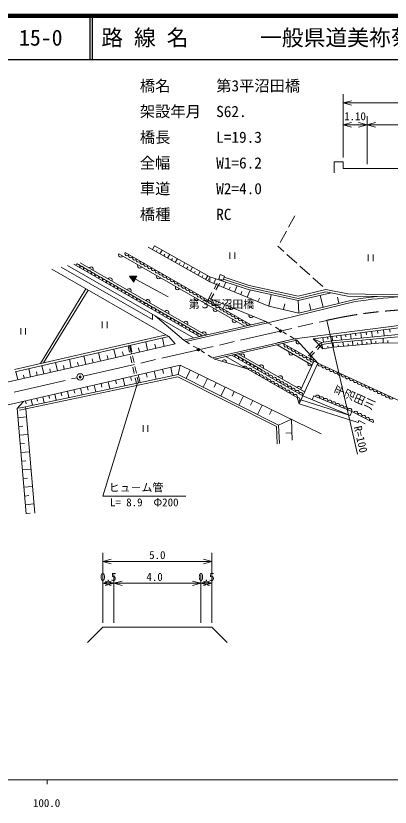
# Model space of a CAD drawing. Units: millimetres, scale not verified, with parts at other scales. Extents: x 40000 to 680000, y 20000 to 380000.
# Drawn here: x 160786 to 246596, y 198715 to 380000 of the extents above; entities that cross this region are included whole.
import ezdxf
from ezdxf.enums import TextEntityAlignment as Align

# ---------------------------------------------------------------- set-up
doc = ezdxf.new("R2010")
doc.units = ezdxf.units.MM
doc.header["$LTSCALE"] = 1000
doc.header["$PDMODE"] = 32
doc.header["$PDSIZE"] = 500
doc.linetypes.add('CHAIN', pattern=[18.5, 12, -1.5, 3.5, -1.5])
for name, color, linetype, lineweight in [('M-BGD', 7, 'Continuous', 13), ('M-BMK', 2, 'CHAIN', 13), ('M-BMK-SRVR', 3, 'Continuous', 13), ('M-STR-HTXT', 7, 'Continuous', 13), ('M-STR-STR1', 1, 'Continuous', 13), ('M-TTL', 2, 'Continuous', 140), ('M-TTL-BAND', 7, 'Continuous', 13), ('M-TTL-LINE', 7, 'Continuous', 25)]:
    doc.layers.add(name, color=color, linetype=linetype, lineweight=lineweight)
doc.layers.add('M-OTRS', color=6, linetype='Continuous')
doc.layers.add('M-TTL-TXT', color=7, linetype='Continuous')
doc.styles.add('@ＭＳ ゴシック', font='')
doc.styles.add('ＭＳ ゴシック', font='')
doc.styles.get('@ＭＳ ゴシック').set_extended_font_data('@MS Gothic')
doc.styles.get('ＭＳ ゴシック').set_extended_font_data('MS Gothic')

msp = doc.modelspace()

# ---------------------------------------------------------------- linework, layer by layer
at = {"layer": 'M-BGD'}
for p, q in [((223306, 331565), (224776, 334179)), ((221344, 328078), (222815, 330693)), ((205275, 319040), (191109, 327005)), ((192090, 326453), (192581, 327325)), ((205280, 320185), (192559, 327337)), ((192962, 325963), (193207, 326399)), ((193834, 325473), (194324, 326345)), ((222196, 326002), (220854, 327207)), ((184415, 325471), (213254, 308893)), ((185849, 325800), (214688, 309222)), ((194705, 324983), (194950, 325419)), ((195577, 324493), (196067, 325365)), ((209843, 325802), (209843, 324302)), ((210968, 325802), (210968, 324302)), ((225172, 323330), (222940, 325334)), ((241557, 325331), (241557, 323831)), ((242682, 325331), (242682, 323831)), ((201489, 306198), (172650, 322776)), ((202924, 306526), (174085, 323104)), ((203641, 306691), (174802, 323269)), ((204359, 306855), (175519, 323433)), ((196449, 324003), (196694, 324439)), ((197320, 323513), (197811, 324384)), ((198192, 323023), (198437, 323458)), ((199064, 322533), (199554, 323404)), ((195861, 306550), (169063, 321954)), ((192123, 310428), (171215, 322447)), ((199935, 322042), (200181, 322478)), ((200807, 321552), (201297, 322424)), ((201679, 321062), (201924, 321498)), ((202550, 320572), (203041, 321444)), ((228149, 320658), (225917, 322662)), ((187839, 319022), (186876, 320396)), ((186876, 320396), (188553, 320342)), ((186941, 320304), (188172, 319638)), ((186988, 320392), (188219, 319726)), ((187069, 320121), (188124, 319550)), ((187197, 319938), (188077, 319462)), ((187212, 320385), (188267, 319814)), ((187325, 319755), (188029, 319374)), ((187435, 320378), (188315, 319902)), ((187454, 319572), (187981, 319286)), ((187582, 319389), (187934, 319198)), ((187659, 320371), (188362, 319990)), ((187710, 319206), (187886, 319110)), ((188553, 320342), (187839, 319022)), ((187882, 320363), (188410, 320078)), ((188106, 320356), (188457, 320166)), ((195671, 315636), (188196, 319682)), ((188329, 320349), (188505, 320254)), ((203422, 320082), (203667, 320518)), ((204294, 319592), (204784, 320464)), ((204785, 319316), (205030, 319752)), ((205275, 319040), (205280, 320185)), ((214036, 317269), (205280, 320185)), ((206205, 318659), (206644, 319730)), ((207332, 319761), (207648, 320709)), ((207332, 319761), (208280, 319445)), ((207450, 319642), (207488, 319709)), ((207648, 320709), (208596, 320393)), ((207885, 319396), (207971, 319548)), ((208280, 319445), (208596, 320393)), ((214169, 317752), (208361, 319686)), ((214301, 318234), (208519, 320160)), ((231125, 317986), (228893, 319990)), ((176873, 317465), (166460, 300326)), ((218748, 313516), (205275, 319040)), ((206221, 317464), (206958, 318771)), ((206657, 317219), (207394, 318525)), ((207276, 318220), (207496, 318755)), ((208421, 317751), (208921, 318972)), ((209642, 317250), (209892, 317861)), ((210946, 316715), (211517, 318108)), ((225535, 314758), (214036, 317269)), ((225530, 315271), (214169, 317752)), ((225524, 315785), (214301, 318234)), ((231870, 317317), (225524, 315785)), ((236886, 316302), (231870, 317317)), ((177404, 317160), (167148, 300484)), ((204993, 315287), (205730, 316593)), ((205429, 315041), (206166, 316348)), ((212339, 316144), (212624, 316840)), ((213826, 315535), (214495, 317169)), ((218748, 313516), (219349, 316109)), ((231879, 316805), (225530, 315271)), ((233038, 316571), (225535, 314758)), ((231210, 313269), (230537, 315967)), ((233038, 316571), (231879, 316805)), ((236832, 315803), (233038, 316571)), ((234842, 314146), (234505, 315540)), ((243596, 315692), (236832, 315803)), ((248783, 316108), (236886, 316302)), ((248811, 315607), (243596, 315692)), ((204993, 315287), (218074, 309998)), ((216287, 314525), (216622, 315342)), ((238571, 314533), (218565, 309700)), ((222176, 312722), (222478, 314024)), ((225535, 314758), (225633, 311922)), ((238473, 315024), (225633, 311922)), ((228422, 312595), (228075, 313987)), ((225633, 311922), (218748, 313516)), ((192123, 310428), (192095, 311598)), ((199261, 305687), (192700, 311250)), ((232087, 310233), (239108, 279596)), ((161903, 308483), (161903, 306983)), ((163028, 308483), (163028, 306983)), ((180607, 309978), (180607, 308478)), ((181732, 309978), (181732, 308478)), ((224700, 305976), (249164, 309117)), ((228964, 306019), (249184, 308615)), ((246467, 308266), (246558, 307556)), ((160512, 298963), (195223, 306916)), ((160632, 298478), (195861, 306550)), ((195861, 306550), (197293, 304826)), ((232241, 306440), (232310, 305907)), ((233273, 306572), (233401, 305572)), ((233371, 305569), (249282, 307038)), ((233434, 305073), (249301, 306537)), ((234273, 306701), (234338, 306201)), ((235310, 306834), (235447, 305761)), ((236383, 306972), (236452, 306435)), ((237494, 307114), (237642, 305963)), ((238645, 307262), (238719, 306687)), ((239837, 307415), (239996, 306181)), ((241072, 307574), (241151, 306956)), ((242351, 307738), (242521, 306414)), ((243675, 307908), (243760, 307246)), ((245047, 308084), (245229, 306664)), ((197293, 304826), (179842, 300828)), ((191005, 303385), (190563, 305336)), ((192902, 303820), (192682, 304793)), ((194828, 304261), (194386, 306212)), ((220655, 304639), (228709, 300009)), ((222089, 304968), (230001, 300420)), ((225190, 305678), (230021, 300463)), ((228964, 306019), (231124, 303687)), ((230885, 305168), (228964, 306019)), ((230602, 305019), (229570, 303930)), ((230964, 304675), (229932, 303586)), ((230885, 305168), (233371, 305569)), ((230885, 305168), (230964, 304675)), ((230964, 304675), (233434, 305073)), ((230964, 304675), (231124, 303687)), ((231175, 306303), (231312, 305237)), ((233624, 304086), (233520, 305081)), ((233560, 304080), (244745, 305112)), ((234756, 304191), (234709, 304634)), ((235874, 304294), (235770, 305288)), ((236978, 304396), (236930, 304852)), ((238069, 304496), (237965, 305491)), ((239146, 304596), (239097, 305066)), ((240211, 304694), (240107, 305689)), ((241262, 304791), (241211, 305274)), ((242300, 304887), (242196, 305882)), ((243326, 304982), (243274, 305476)), ((244745, 305112), (260723, 304848)), ((244991, 305108), (245008, 306141)), ((246023, 305091), (246032, 305608)), ((180196, 300909), (179754, 302859)), ((183693, 301710), (183250, 303660)), ((185480, 302119), (185268, 303052)), ((186546, 304421), (186865, 302955)), ((187295, 302535), (186852, 304486)), ((187035, 304527), (187354, 303062)), ((189136, 302957), (188920, 303910)), ((228881, 303205), (227849, 302116)), ((229244, 302860), (228212, 301772)), ((231124, 303687), (233560, 304080)), ((232374, 303889), (232329, 304319)), ((173503, 299396), (173065, 301327)), ((176800, 300140), (176360, 302081)), ((178485, 300521), (178283, 301412)), ((181931, 301306), (181724, 302220)), ((187078, 301978), (187397, 300513)), ((187567, 302085), (187886, 300619)), ((206378, 301368), (213803, 299119)), ((213803, 299119), (206378, 301368)), ((225256, 292536), (208890, 301943)), ((226544, 292949), (210325, 302272)), ((217249, 298868), (211042, 302436)), ((226966, 293860), (211760, 302601)), ((179842, 300828), (141787, 292233)), ((164181, 297291), (163749, 299192)), ((167196, 297972), (166763, 299882)), ((168738, 298320), (168554, 299128)), ((170303, 298673), (169867, 300594)), ((171891, 299032), (171701, 299867)), ((175139, 299765), (174943, 300628)), ((180959, 295954), (198481, 299969)), ((187610, 299535), (187929, 298070)), ((188098, 299642), (188417, 298176)), ((196297, 299464), (196738, 297552)), ((198484, 299969), (197969, 297812)), ((198484, 299969), (230746, 284279)), ((230021, 300463), (225699, 291123)), ((229130, 300920), (226095, 294360)), ((230021, 300463), (257624, 287692)), ((161253, 296630), (160824, 298522)), ((162706, 296958), (162534, 297715)), ((197969, 297812), (162976, 290438)), ((165677, 297629), (165500, 298411)), ((187095, 297341), (187300, 296456)), ((188865, 297749), (189274, 295979)), ((190670, 298166), (190882, 297246)), ((192509, 298590), (192934, 296751)), ((194385, 299023), (194605, 298067)), ((197969, 297812), (221033, 286217)), ((200767, 298852), (199812, 296885)), ((202734, 297896), (202256, 296913)), ((142985, 287128), (180959, 295954)), ((197901, 297286), (163079, 289949)), ((180349, 295784), (180538, 294965)), ((181987, 296162), (182365, 294524)), ((183657, 296547), (183854, 295696)), ((185360, 296940), (185753, 295237)), ((188141, 297093), (188423, 295800)), ((188630, 297199), (188912, 295903)), ((197901, 297286), (220546, 285902)), ((204726, 296927), (203745, 294908)), ((206746, 295946), (206255, 294936)), ((172618, 293999), (172955, 292541)), ((174105, 294342), (174280, 293584)), ((175621, 294692), (175971, 293176)), ((177167, 295049), (177349, 294261)), ((178743, 295413), (179106, 293837)), ((208792, 294951), (207784, 292877)), ((210866, 293943), (210362, 292906)), ((164277, 292074), (164576, 290775)), ((165601, 292379), (165756, 291704)), ((166950, 292691), (167262, 291341)), ((168326, 293009), (168488, 292307)), ((169730, 293332), (170053, 291929)), ((171160, 293663), (171328, 292933)), ((212968, 292922), (211933, 290792)), ((215098, 291887), (214580, 290822)), ((225699, 291123), (225256, 292536)), ((226123, 292037), (237392, 288464)), ((237392, 288464), (226544, 292949)), ((229128, 292963), (228746, 292038)), ((237774, 289388), (229128, 292963)), ((237774, 289388), (229128, 292963)), ((161064, 290035), (162541, 291673)), ((162976, 290438), (161508, 290129)), ((163079, 289949), (162976, 290438)), ((162978, 291774), (163128, 291125)), ((217256, 290838), (216193, 288650)), ((225699, 291123), (239241, 286829)), ((161064, 290035), (163126, 265901)), ((163079, 289949), (161611, 289639)), ((163079, 289949), (165119, 266072)), ((219443, 289775), (218912, 288681)), ((237774, 289388), (237392, 288464)), ((242703, 286839), (237774, 289388)), ((161244, 287932), (163237, 288102)), ((223982, 287568), (221033, 286217)), ((223982, 287568), (224145, 282766)), ((239241, 286829), (239394, 287312)), ((239394, 287312), (240855, 286523)), ((161414, 285939), (162411, 286024)), ((189955, 286197), (189955, 284697)), ((191080, 286197), (191080, 284697)), ((220546, 285902), (220720, 281981)), ((221033, 286217), (221219, 282003)), ((161585, 283946), (163577, 284117)), ((224088, 284446), (222650, 284398)), ((161755, 281954), (162751, 282039)), ((161925, 279961), (163918, 280131)), ((162095, 277968), (163092, 278053)), ((162265, 275976), (164258, 276146)), ((162436, 273983), (163432, 274068)), ((162606, 271990), (164599, 272160)), ((162776, 269997), (163773, 270082)), ((162946, 268005), (164939, 268175)), ((163117, 266012), (164113, 266097))]:
    msp.add_line(p, q, dxfattribs=at)
for centre, radius, start, end in [((184848, 325222), 500, 150.10786, 330.10786), ((186283, 325551), 500, 150.10786, 330.10786), ((187150, 325052), 500, 150.10786, 330.10786), ((188017, 324554), 500, 150.10786, 330.10786), ((174952, 322606), 500, 330.10786, 150.10786), ((188884, 324056), 500, 150.10786, 330.10786), ((189183, 322730), 500, 150.10786, 330.10786), ((189751, 323557), 500, 150.10786, 330.10786), ((190618, 323059), 500, 150.10786, 330.10786), ((191485, 322561), 500, 150.10786, 330.10786), ((175819, 322107), 500, 330.10786, 150.10786), ((176686, 321609), 500, 330.10786, 150.10786), ((177553, 321111), 500, 330.10786, 150.10786), ((178052, 321977), 500, 330.10786, 150.10786), ((178420, 320612), 500, 330.10786, 150.10786), ((192352, 322062), 500, 150.10786, 330.10786), ((193219, 321564), 500, 150.10786, 330.10786), ((194085, 321065), 500, 150.10786, 330.10786), ((179287, 320114), 500, 330.10786, 150.10786), ((180154, 319615), 500, 330.10786, 150.10786), ((181021, 319117), 500, 330.10786, 150.10786), ((181888, 318619), 500, 330.10786, 150.10786), ((182387, 319486), 500, 330.10786, 150.10786), ((193518, 320238), 500, 150.10786, 330.10786), ((194952, 320567), 500, 150.10786, 330.10786), ((195819, 320069), 500, 150.10786, 330.10786), ((196686, 319570), 500, 150.10786, 330.10786), ((197553, 319072), 500, 150.10786, 330.10786), ((182755, 318120), 500, 330.10786, 150.10786), ((183622, 317622), 500, 330.10786, 150.10786), ((184489, 317124), 500, 330.10786, 150.10786), ((186721, 316994), 500, 330.10786, 150.10786), ((197853, 317746), 500, 150.10786, 330.10786), ((198420, 318574), 500, 150.10786, 330.10786), ((199287, 318075), 500, 150.10786, 330.10786), ((200154, 317577), 500, 150.10786, 330.10786), ((201021, 317078), 500, 150.10786, 330.10786), ((185356, 316625), 500, 330.10786, 150.10786), ((186223, 316127), 500, 330.10786, 150.10786), ((187090, 315628), 500, 330.10786, 150.10786), ((187957, 315130), 500, 330.10786, 150.10786), ((201888, 316580), 500, 150.10786, 330.10786), ((202187, 315255), 500, 150.10786, 330.10786), ((202755, 316082), 500, 150.10786, 330.10786), ((203622, 315583), 500, 150.10786, 330.10786), ((254423, 212760), 103500, 96.00461, 98.86499), ((254423, 212760), 103000, 93.1235, 98.85355), ((188824, 314632), 500, 330.10786, 150.10786), ((189691, 314133), 500, 330.10786, 150.10786), ((190558, 313635), 500, 330.10786, 150.10786), ((191056, 314502), 500, 330.10786, 150.10786), ((191425, 313137), 500, 330.10786, 150.10786), ((204489, 315085), 500, 150.10786, 330.10786), ((205356, 314587), 500, 150.10786, 330.10786), ((205457, 315099), 500, 157.9845, 337.9845), ((206223, 314088), 500, 150.10786, 330.10786), ((207090, 313590), 500, 150.10786, 330.10786), ((192292, 312638), 500, 330.10786, 150.10786), ((193159, 312140), 500, 330.10786, 150.10786), ((194026, 311641), 500, 330.10786, 150.10786), ((195391, 312010), 500, 330.10786, 150.10786), ((206522, 312763), 500, 150.10786, 330.10786), ((207957, 313092), 500, 150.10786, 330.10786), ((208824, 312593), 500, 150.10786, 330.10786), ((209691, 312095), 500, 150.10786, 330.10786), ((210092, 313225), 500, 157.9845, 337.9845), ((210558, 311596), 500, 150.10786, 330.10786), ((194893, 311143), 500, 330.10786, 150.10786), ((195760, 310645), 500, 330.10786, 150.10786), ((196627, 310146), 500, 330.10786, 150.10786), ((197494, 309648), 500, 330.10786, 150.10786), ((199726, 309518), 500, 330.10786, 150.10786), ((210857, 310271), 500, 150.10786, 330.10786), ((211425, 311098), 500, 150.10786, 330.10786), ((212292, 310600), 500, 150.10786, 330.10786), ((213159, 310101), 500, 150.10786, 330.10786), ((214727, 311351), 500, 157.9845, 337.9845), ((198361, 309150), 500, 330.10786, 150.10786), ((199227, 308651), 500, 330.10786, 150.10786), ((200094, 308153), 500, 330.10786, 150.10786), ((214026, 309603), 500, 150.10786, 330.10786), ((200961, 307655), 500, 330.10786, 150.10786), ((201828, 307156), 500, 330.10786, 150.10786), ((202695, 306658), 500, 351.92322, 150.10786), ((203925, 307104), 500, 330.10786, 150.10786), ((222695, 304619), 500, 150.10786, 330.10786), ((225530, 305311), 500, 132.81008, 312.81008), ((223562, 304121), 500, 150.10786, 330.10786), ((223862, 302795), 500, 150.10786, 330.10786), ((224429, 303623), 500, 150.10786, 330.10786), ((225296, 303124), 500, 150.10786, 330.10786), ((226163, 302626), 500, 150.10786, 330.10786), ((208539, 300713), 500, 343.15379, 163.15379), ((210498, 302172), 500, 330.10786, 28.64331), ((211365, 301674), 500, 330.10786, 150.10786), ((212232, 301176), 500, 330.10786, 150.10786), ((212730, 302043), 500, 330.10786, 150.10786), ((213099, 300677), 500, 330.10786, 150.10786), ((227030, 302127), 500, 150.10786, 330.10786), ((227897, 301629), 500, 150.10786, 330.10786), ((228764, 301131), 500, 150.10786, 330.10786), ((228928, 301643), 500, 132.81008, 312.81008), ((213324, 299264), 500, 343.15379, 163.15379), ((213966, 300179), 500, 330.10786, 150.10786), ((214418, 298765), 500, 330.10786, 150.10786), ((214833, 299681), 500, 330.10786, 150.10786), ((215700, 299182), 500, 330.10786, 150.10786), ((216567, 298684), 500, 330.10786, 150.10786), ((217065, 299551), 500, 330.10786, 150.10786), ((228196, 300304), 500, 150.10786, 330.10786), ((230475, 300253), 500, 155.1711, 335.1711), ((231382, 299833), 500, 155.1711, 335.1711), ((232290, 299413), 500, 155.1711, 335.1711), ((233197, 298994), 500, 155.1711, 335.1711), ((215285, 298267), 500, 330.10786, 150.10786), ((216152, 297769), 500, 330.10786, 150.10786), ((217019, 297270), 500, 330.10786, 150.10786), ((217434, 298186), 500, 330.10786, 150.10786), ((218301, 297687), 500, 330.10786, 150.10786), ((219168, 297189), 500, 330.10786, 150.10786), ((221400, 297059), 500, 330.10786, 150.10786), ((234105, 298574), 500, 155.1711, 335.1711), ((235013, 298154), 500, 155.1711, 335.1711), ((235920, 297734), 500, 155.1711, 335.1711), ((236828, 297314), 500, 155.1711, 335.1711), ((217886, 296772), 500, 330.10786, 150.10786), ((218753, 296274), 500, 330.10786, 150.10786), ((219620, 295775), 500, 330.10786, 150.10786), ((220035, 296690), 500, 330.10786, 150.10786), ((220487, 295277), 500, 330.10786, 150.10786), ((220902, 296192), 500, 330.10786, 150.10786), ((221769, 295694), 500, 330.10786, 150.10786), ((222636, 295195), 500, 330.10786, 150.10786), ((237735, 296894), 500, 155.1711, 335.1711), ((238643, 296474), 500, 155.1711, 335.1711), ((239550, 296054), 500, 155.1711, 335.1711), ((240458, 295634), 500, 155.1711, 335.1711), ((221354, 294778), 500, 330.10786, 150.10786), ((222221, 294280), 500, 330.10786, 150.10786), ((223088, 293782), 500, 330.10786, 150.10786), ((223503, 294697), 500, 330.10786, 150.10786), ((223955, 293283), 500, 330.10786, 150.10786), ((224369, 294199), 500, 330.10786, 150.10786), ((225236, 293700), 500, 330.10786, 150.10786), ((225662, 294609), 500, 330.10786, 150.10786), ((226103, 293202), 500, 330.10786, 150.10786), ((241365, 295214), 500, 155.1711, 335.1711), ((242273, 294794), 500, 155.1711, 335.1711), ((243181, 294375), 500, 155.1711, 335.1711), ((244088, 293955), 500, 155.1711, 335.1711), ((244996, 293535), 500, 155.1711, 335.1711), ((224822, 292785), 500, 330.10786, 150.10786), ((225401, 292057), 500, 287.42971, 107.42971), ((229919, 292636), 500, 337.54186, 157.54186), ((230843, 292254), 500, 337.54186, 157.54186), ((231767, 291872), 500, 337.54186, 157.54186), ((232692, 291490), 500, 337.54186, 157.54186), ((245903, 293115), 500, 155.1711, 335.1711), ((246811, 292695), 500, 155.1711, 335.1711), ((233616, 291107), 500, 337.54186, 157.54186), ((234540, 290725), 500, 337.54186, 157.54186), ((235464, 290343), 500, 337.54186, 157.54186), ((236388, 289961), 500, 337.54186, 157.54186), ((237312, 289579), 500, 337.54186, 157.54186), ((238706, 288907), 500, 332.64399, 152.64399), ((239594, 288447), 500, 332.64399, 152.64399), ((240482, 287987), 500, 332.64399, 152.64399), ((241370, 287528), 500, 332.64399, 152.64399), ((242259, 287068), 500, 332.64399, 152.64399)]:
    msp.add_arc(centre, radius, start, end, dxfattribs=at)
for p in [(221445, 307806), (202626, 303524)]:
    msp.add_point(p, dxfattribs=at)
at = {"layer": 'M-BMK'}
for p, q in [((176258, 297441), (232087, 310233)), ((142386, 289681), (174796, 297106))]:
    msp.add_line(p, q, dxfattribs=at)
for start, end in [(88.28626, 98.85355), (98.85355, 102.90691)]:
    msp.add_arc((254423, 212760), 100000, start, end, dxfattribs=at)
at = {"layer": 'M-BMK-SRVR'}
msp.add_circle((175527, 297274), 750, dxfattribs=at)
msp.add_point((175527, 297274), dxfattribs=at)
at = {"layer": 'M-OTRS'}
for p in [(221445, 307806), (202626, 303524)]:
    msp.add_point(p, dxfattribs=at)
at = {"layer": 'M-STR-HTXT'}
for p, q in [((235784, 347533), (235784, 362033)), ((237716, 360550), (235784, 360033)), ((235784, 360033), (266784, 360033)), ((235784, 360033), (237716, 359515)), ((237716, 355550), (235784, 355033)), ((241284, 355033), (239352, 355550)), ((241284, 346033), (241284, 357033)), ((243216, 355550), (241284, 355033)), ((235784, 355033), (241284, 355033)), ((235784, 355033), (237716, 354515)), ((239352, 354515), (241284, 355033)), ((241284, 355033), (261284, 355033)), ((241284, 355033), (243216, 354515)), ((233784, 346533), (233784, 344033)), ((233784, 346533), (235784, 346533)), ((235784, 345033), (235784, 346533)), ((235784, 345033), (241284, 345033)), ((241284, 345033), (261284, 345033)), ((180719, 269961), (188643, 295847)), ((180719, 269961), (199719, 269961)), ((180721, 240963), (180721, 257000)), ((205721, 240963), (205721, 257000)), ((182653, 255518), (180721, 255000)), ((180721, 255000), (205721, 255000)), ((180721, 255000), (182653, 254482)), ((205721, 255000), (203789, 255518)), ((203789, 254482), (205721, 255000)), ((180721, 240961), (180721, 252000)), ((183221, 240963), (183221, 252000)), ((183221, 240961), (183221, 252000)), ((203221, 240963), (203221, 252000)), ((203221, 240963), (203221, 252000)), ((205721, 240963), (205721, 252000)), ((182653, 250518), (180721, 250000)), ((183221, 250000), (181289, 250518)), ((185153, 250518), (183221, 250000)), ((203221, 250000), (201289, 250518)), ((205153, 250518), (203221, 250000)), ((205721, 250000), (203789, 250518)), ((180721, 250000), (183221, 250000)), ((180721, 250000), (182653, 249482)), ((181289, 249482), (183221, 250000)), ((183221, 250000), (203221, 250000)), ((183221, 250000), (185153, 249482)), ((201289, 249482), (203221, 250000)), ((203221, 250000), (205721, 250000)), ((203221, 250000), (205153, 249482)), ((203789, 249482), (205721, 250000)), ((180721, 239961), (177186, 236425)), ((180721, 239961), (183221, 239961)), ((183221, 239961), (193221, 239962)), ((193221, 239962), (203221, 239963)), ((203221, 239963), (205721, 239963)), ((205721, 239963), (209257, 236427))]:
    msp.add_line(p, q, dxfattribs=at)
at = {"layer": 'M-STR-STR1'}
for p, q in [((199261, 305687), (218074, 309998)), ((218074, 309998), (218565, 309700)), ((199752, 305389), (218565, 309700)), ((218565, 309700), (219419, 309181)), ((220274, 308662), (221129, 308143)), ((221984, 307624), (222839, 307105)), ((223694, 306586), (224549, 306068)), ((199261, 305687), (199752, 305389)), ((199752, 305389), (200607, 304871)), ((205887, 301665), (222270, 305419)), ((206358, 301363), (225190, 305678)), ((220673, 305053), (224700, 305976)), ((224700, 305976), (225190, 305678)), ((201462, 304352), (202317, 303833)), ((203171, 303314), (204026, 302795)), ((204881, 302276), (205736, 301757)), ((206378, 301368), (205887, 301665))]:
    msp.add_line(p, q, dxfattribs=at)
at = {"layer": 'M-TTL'}
msp.add_line((680000, 380000), (40000, 380000), dxfattribs=at)
at = {"layer": 'M-TTL-BAND'}
for p, q in [((40000, 205000), (579000, 205000)), ((168000, 205000), (168000, 204000))]:
    msp.add_line(p, q, dxfattribs=at)
at = {"layer": 'M-TTL-LINE'}
for p, q in [((177750, 380000), (177750, 370000)), ((178250, 380000), (178250, 370000)), ((40000, 370000), (680000, 370000))]:
    msp.add_line(p, q, dxfattribs=at)

# ---------------------------------------------------------------- texts
at = {"layer": 'M-BGD', "style": 'ＭＳ ゴシック'}
msp.add_text('第３平沼田橋', height=1833, dxfattribs=at).set_placement((200423, 313928), align=Align.MIDDLE_LEFT)
at = {"layer": 'M-BGD', "style": '@ＭＳ ゴシック'}
msp.add_text('平沼田川', height=1833, rotation=335.865, dxfattribs=at).set_placement((238398, 292626), align=Align.MIDDLE_CENTER)
at = {"layer": 'M-BGD', "style": 'ＭＳ ゴシック'}
msp.add_text('R=100', height=1833, rotation=282.907, dxfattribs=at).set_placement((237712, 285688), align=Align.BOTTOM_LEFT)
at = {"layer": 'M-STR-HTXT', "style": 'ＭＳ ゴシック'}
for s, height, p in [('橋名\u3000\u3000\u3000第3平沼田橋', 2566, (189217, 361925)), ('架設年月\u3000S62.', 2566, (189217, 356034)), ('橋長\u3000\u3000\u3000L=19.3', 2566, (189217, 350143)), ('全幅\u3000\u3000\u3000W1=6.2', 2566, (189217, 344252)), ('車道\u3000\u3000\u3000W2=4.0', 2566, (189217, 338361)), ('橋種\u3000\u3000\u3000RC', 2566, (189217, 332470)), ('ヒュ－ム管', 1833, (182094, 270461)), ('4.0', 1833, (190721, 250000))]:
    msp.add_text(s, height=height, dxfattribs=at).set_placement(p, align=Align.BOTTOM_LEFT)
for s, p in [('1.10', (238534, 355533)), ('5.0', (193221, 255000)), ('0.5', (181971, 250000)), ('0.5', (204471, 250000))]:
    msp.add_text(s, height=1833, dxfattribs=at).set_placement(p, align=Align.BOTTOM_CENTER)
msp.add_text('L= 8.9\u3000Φ200', height=1833, dxfattribs=at).set_placement((190219, 269461), align=Align.TOP_CENTER)
at = {"layer": 'M-TTL-BAND', "style": 'ＭＳ ゴシック'}
msp.add_text('100.0', height=1833, dxfattribs=at).set_placement((167844, 198195), align=Align.BOTTOM_CENTER)
at = {"layer": 'M-TTL-TXT', "style": 'ＭＳ ゴシック'}
for s, p in [('路 線 名', (180380, 375000)), ('一般県道美祢菊川線', (216734, 375000)), ('15-0', (161521, 375000))]:
    msp.add_text(s, height=3666, dxfattribs=at).set_placement(p, align=Align.MIDDLE_LEFT)

doc.saveas('drawing.dxf')
